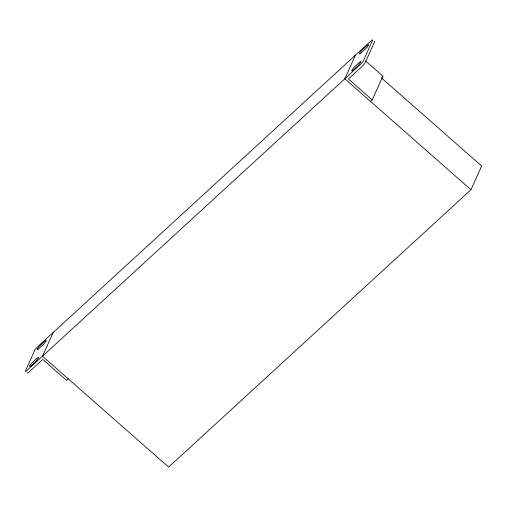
<?xml version="1.0" encoding="UTF-8"?>
<svg xmlns="http://www.w3.org/2000/svg" width="507" height="507" viewBox="0 0 507 507"><rect width="100%" height="100%" fill="white"/><g stroke="black" fill="none" stroke-linecap="round" stroke-linejoin="round"><path stroke-width="0.76" d="M53.191 332.491L42.493 356.193L168.635 467.131L470.946 189.732L481.65 166.03L381.568 78.008M355.508 55.092L344.804 78.794L470.946 189.732M370.547 101.432L372.214 99.904L382.918 76.202L365.496 60.878M381.809 77.222L382.918 76.202M68.236 378.837L66.569 380.364L42.753 359.425L28.861 372.17A3.486 0.634 -48.7 0 1 27.283 372.886M372.214 99.904L348.404 78.965L362.296 66.214A3.486 0.634 -48.7 0 0 365.287 62.481L374.458 42.163A3.486 0.634 -48.7 0 0 374.008 41.72M29.571 366.067C30.205 367.981 34.299 361.846 35.477 361.637A3.486 0.634 -48.7 0 0 38.462 357.904A3.486 0.634 -48.7 0 0 37.005 358.253L32.562 362.334A3.486 0.634 -48.7 0 0 29.571 366.067M368.551 44.85L368.424 45.224A3.486 0.634 -48.7 0 1 365.439 48.957L360.99 53.032A3.486 0.634 -48.7 0 1 359.533 53.381A3.486 0.634 -48.7 0 1 362.524 49.648L367.518 45.098L368.551 44.85M34.647 350.502L25.47 370.82A3.486 0.634 -48.7 0 0 26.928 370.471L360.369 64.516A3.486 0.634 -48.7 0 0 363.354 60.783L372.525 40.465A3.486 0.634 -48.7 0 0 371.067 40.814L37.632 346.769A3.486 0.634 -48.7 0 0 34.647 350.502M37.493 348.626L37.22 349.133A3.486 0.634 -48.7 0 0 38.678 348.784L43.12 344.709A3.486 0.634 -48.7 0 0 46.112 340.977A3.486 0.634 -48.7 0 0 44.654 341.319L39.603 345.989L37.493 348.626M360.781 62.152L358.398 65.302L353.347 69.966A3.486 0.634 -48.7 0 1 351.89 70.308A3.486 0.634 -48.7 0 1 354.875 66.575L359.324 62.5A3.486 0.634 -48.7 0 1 360.781 62.152"/></g></svg>
